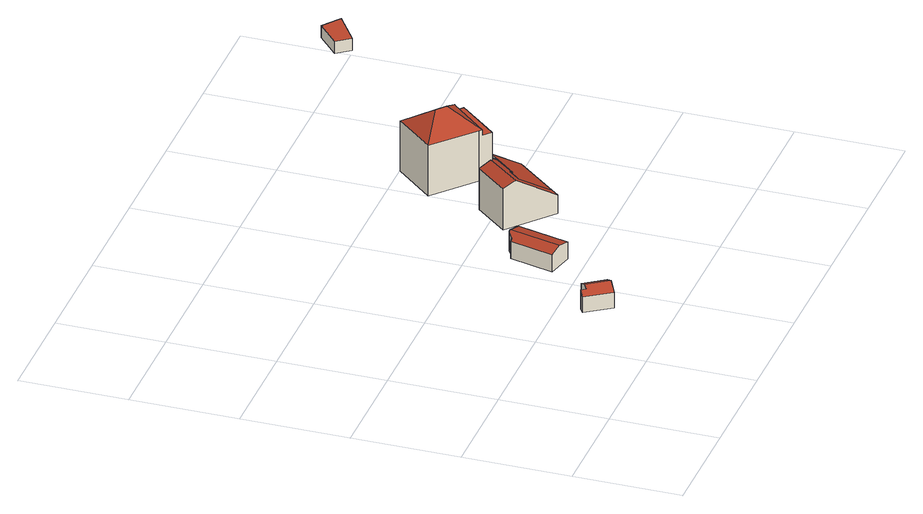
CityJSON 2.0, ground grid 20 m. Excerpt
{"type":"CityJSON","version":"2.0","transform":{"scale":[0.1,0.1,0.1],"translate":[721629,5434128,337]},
"CityObjects":{
"building1":{"type":"Building","attributes":{"Gemeindeschluessel":"09375181","HoeheDach":"361.942","HoeheGrund":"357.661","Methode":"1000","NiedrigsteTraufeDesGebaeudes":"360.770","Geometrietyp2DReferenz":"3000","measuredHeight":4.28,"function":"31001_2000","roofType":"3100"},"geometry":[{"type":"Solid","lod":"2","boundaries":[[[[0,1,2,3,4,5]],[[4,6,7,5]],[[2,8,9,3]],[[9,10,6,4,3]],[[11,12,0,5,7]],[[0,12,13,1]],[[8,2,1,13]],[[11,7,6,10]],[[9,8,13,12,11,10]]]],"semantics":{"surfaces":[{"type":"RoofSurface","Dachneigung":"62.021","Dachorientierung":"235.312","Flaeche":"13.167","Z_MAX":"4.281","Z_MAX_ASL":"361.942","Z_MIN":"3.121","Z_MIN_ASL":"360.782"},{"type":"RoofSurface","Dachneigung":"62.012","Dachorientierung":"55.315","Flaeche":"11.650","Z_MAX":"4.281","Z_MAX_ASL":"361.942","Z_MIN":"3.109","Z_MIN_ASL":"360.770"},{"type":"WallSurface","Flaeche":"17.752","Z_MAX":"3.121","Z_MAX_ASL":"360.782","Z_MIN":"0.000","Z_MIN_ASL":"357.661"},{"type":"WallSurface","Flaeche":"16.143","Z_MAX":"4.281","Z_MAX_ASL":"361.942","Z_MIN":"0.000","Z_MIN_ASL":"357.661"},{"type":"WallSurface","Flaeche":"11.381","Z_MAX":"4.281","Z_MAX_ASL":"361.942","Z_MIN":"0.000","Z_MIN_ASL":"357.661"},{"type":"WallSurface","Flaeche":"3.715","Z_MAX":"3.859","Z_MAX_ASL":"361.520","Z_MIN":"0.000","Z_MIN_ASL":"357.661"},{"type":"WallSurface","Flaeche":"4.831","Z_MAX":"3.857","Z_MAX_ASL":"361.518","Z_MIN":"0.000","Z_MIN_ASL":"357.661"},{"type":"WallSurface","Flaeche":"14.607","Z_MAX":"3.124","Z_MAX_ASL":"360.785","Z_MIN":"0.000","Z_MIN_ASL":"357.661"},{"type":"GroundSurface","Flaeche":"21.918","Z_MAX":"0.000","Z_MAX_ASL":"357.661","Z_MIN":"0.000","Z_MIN_ASL":"357.661"}],"values":[[0,1,2,3,4,5,6,7,8]]}}]},
"building2":{"type":"Building","attributes":{"Gemeindeschluessel":"09375181","HoeheDach":"354.010","HoeheGrund":"350.020","Methode":"1000","NiedrigsteTraufeDesGebaeudes":"353.411","Geometrietyp2DReferenz":"3000","measuredHeight":3.99,"function":"31001_2000","roofType":"3100"},"geometry":[{"type":"Solid","lod":"2","boundaries":[[[[14,15,16,17,18]],[[19,20,15,14]],[[21,22,23,24]],[[25,17,16,26]],[[14,18,27,21,24,19]],[[27,25,26,22,21]],[[18,17,25,27]],[[24,23,20,19]],[[26,16,15,20,23,22]]]],"semantics":{"surfaces":[{"type":"WallSurface","Flaeche":"10.674","Z_MAX":"3.990","Z_MAX_ASL":"354.010","Z_MIN":"0.000","Z_MIN_ASL":"350.020"},{"type":"WallSurface","Flaeche":"6.949","Z_MAX":"3.911","Z_MAX_ASL":"353.931","Z_MIN":"0.000","Z_MIN_ASL":"350.020"},{"type":"WallSurface","Flaeche":"28.310","Z_MAX":"3.391","Z_MAX_ASL":"353.411","Z_MIN":"0.000","Z_MIN_ASL":"350.020"},{"type":"RoofSurface","Dachneigung":"76.684","Dachorientierung":"103.576","Flaeche":"25.819","Z_MAX":"3.990","Z_MAX_ASL":"354.010","Z_MIN":"3.391","Z_MIN_ASL":"353.411"},{"type":"GroundSurface","Flaeche":"48.098","Z_MAX":"0.000","Z_MAX_ASL":"350.020","Z_MIN":"0.000","Z_MIN_ASL":"350.020"},{"type":"WallSurface","Flaeche":"18.682","Z_MAX":"3.990","Z_MAX_ASL":"354.010","Z_MIN":"0.000","Z_MIN_ASL":"350.020"},{"type":"WallSurface","Flaeche":"33.667","Z_MAX":"3.391","Z_MAX_ASL":"353.411","Z_MIN":"0.000","Z_MIN_ASL":"350.020"},{"type":"WallSurface","Flaeche":"3.249","Z_MAX":"3.603","Z_MAX_ASL":"353.623","Z_MIN":"0.000","Z_MIN_ASL":"350.020"},{"type":"RoofSurface","Dachneigung":"76.685","Dachorientierung":"283.561","Flaeche":"23.609","Z_MAX":"3.990","Z_MAX_ASL":"354.010","Z_MIN":"3.391","Z_MIN_ASL":"353.411"}],"values":[[0,1,2,3,4,5,6,7,8]]}}]},
"building3":{"type":"Building","attributes":{"Gemeindeschluessel":"09375181","HoeheDach":"347.453","HoeheGrund":"338.340","Methode":"2000","NiedrigsteTraufeDesGebaeudes":"341.966","Geometrietyp2DReferenz":"3000","measuredHeight":9.11,"function":"51009_1610","roofType":"3100"},"geometry":[{"type":"Solid","lod":"2","boundaries":[[[[28,29,30,31]],[[32,33,34,35,36,37,38,39,40,41,42,43]],[[34,44,45,35]],[[39,31,30,40]],[[39,38,46,28,31]],[[42,47,48,43]],[[49,32,43,48]],[[32,49,50,33]],[[33,50,44,34]],[[41,40,30,29,51]],[[47,51,29,28,46,52,53,45,44,50,49,48]],[[36,53,52,37]],[[37,52,46,38]],[[47,42,41,51]],[[35,45,53,36]]]],"semantics":{"surfaces":[{"type":"RoofSurface","Dachneigung":"67.228","Dachorientierung":"309.791","Flaeche":"20.605","Z_MAX":"9.113","Z_MAX_ASL":"347.453","Z_MIN":"8.114","Z_MIN_ASL":"346.454"},{"type":"GroundSurface","Flaeche":"49.833","Z_MAX":"0.000","Z_MAX_ASL":"338.340","Z_MIN":"0.000","Z_MIN_ASL":"338.340"},{"type":"WallSurface","Flaeche":"38.617","Z_MAX":"8.040","Z_MAX_ASL":"346.380","Z_MIN":"0.000","Z_MIN_ASL":"338.340"},{"type":"WallSurface","Flaeche":"64.918","Z_MAX":"8.114","Z_MAX_ASL":"346.454","Z_MIN":"0.000","Z_MIN_ASL":"338.340"},{"type":"WallSurface","Flaeche":"74.184","Z_MAX":"9.113","Z_MAX_ASL":"347.453","Z_MIN":"0.000","Z_MIN_ASL":"338.340"},{"type":"WallSurface","Flaeche":"16.854","Z_MAX":"8.937","Z_MAX_ASL":"347.277","Z_MIN":"0.000","Z_MIN_ASL":"338.340"},{"type":"WallSurface","Flaeche":"38.519","Z_MAX":"7.633","Z_MAX_ASL":"345.973","Z_MIN":"0.000","Z_MIN_ASL":"338.340"},{"type":"WallSurface","Flaeche":"4.769","Z_MAX":"8.029","Z_MAX_ASL":"346.369","Z_MIN":"0.000","Z_MIN_ASL":"338.340"},{"type":"WallSurface","Flaeche":"22.641","Z_MAX":"8.040","Z_MAX_ASL":"346.380","Z_MIN":"0.000","Z_MIN_ASL":"338.340"},{"type":"WallSurface","Flaeche":"22.513","Z_MAX":"9.113","Z_MAX_ASL":"347.453","Z_MIN":"0.000","Z_MIN_ASL":"338.340"},{"type":"RoofSurface","Dachneigung":"56.957","Dachorientierung":"129.793","Flaeche":"36.785","Z_MAX":"9.113","Z_MAX_ASL":"347.453","Z_MIN":"3.626","Z_MIN_ASL":"341.966"},{"type":"WallSurface","Flaeche":"0.971","Z_MAX":"3.796","Z_MAX_ASL":"342.136","Z_MIN":"0.000","Z_MIN_ASL":"338.340"},{"type":"WallSurface","Flaeche":"6.989","Z_MAX":"3.635","Z_MAX_ASL":"341.975","Z_MIN":"0.000","Z_MIN_ASL":"338.340"},{"type":"WallSurface","Flaeche":"14.879","Z_MAX":"8.969","Z_MAX_ASL":"347.309","Z_MIN":"0.000","Z_MIN_ASL":"338.340"},{"type":"WallSurface","Flaeche":"0.402","Z_MAX":"3.796","Z_MAX_ASL":"342.136","Z_MIN":"0.000","Z_MIN_ASL":"338.340"}],"values":[[0,1,2,3,4,5,6,7,8,9,10,11,12,13,14]]}}]},
"building4":{"type":"Building","attributes":{"Gemeindeschluessel":"09375181","HoeheDach":"357.500","HoeheGrund":"344.010","Methode":"2000","NiedrigsteTraufeDesGebaeudes":"352.920","Geometrietyp2DReferenz":"3000","measuredHeight":13.49,"function":"31001_1000","roofType":"3200"},"address":[{"Country":"Germany","Locality":"Pettendorf","ThoroughfareName":"Zur Alten Mühle 32"}],"geometry":[{"type":"Solid","lod":"2","boundaries":[[[[54,55,56,57]],[[58,59,60,61,62,63]],[[58,63,55,54]],[[58,54,57,64,65,66,59]],[[63,62,67,68,55]],[[65,64,69,70,71,72,73]],[[60,74,73,72,61]],[[68,56,55]],[[66,74,60,59]],[[57,56,69,64]],[[71,70,67,62]],[[67,70,69,56,68]],[[65,73,74,66]],[[72,71,62,61]]]],"semantics":{"surfaces":[{"type":"WallSurface","Flaeche":"95.668","Z_MAX":"10.052","Z_MAX_ASL":"354.062","Z_MIN":"0.000","Z_MIN_ASL":"344.010"},{"type":"WallSurface","Flaeche":"24.015","Z_MAX":"10.031","Z_MAX_ASL":"354.041","Z_MIN":"0.000","Z_MIN_ASL":"344.010"},{"type":"WallSurface","Flaeche":"100.492","Z_MAX":"10.052","Z_MAX_ASL":"354.062","Z_MIN":"0.000","Z_MIN_ASL":"344.010"},{"type":"GroundSurface","Flaeche":"120.375","Z_MAX":"0.000","Z_MAX_ASL":"344.010","Z_MIN":"0.000","Z_MIN_ASL":"344.010"},{"type":"RoofSurface","Dachneigung":"54.117","Dachorientierung":"221.739","Flaeche":"38.187","Z_MAX":"13.490","Z_MAX_ASL":"357.500","Z_MIN":"10.031","Z_MIN_ASL":"354.041"},{"type":"WallSurface","Flaeche":"26.221","Z_MAX":"10.041","Z_MAX_ASL":"354.051","Z_MIN":"0.000","Z_MIN_ASL":"344.010"},{"type":"RoofSurface","Dachneigung":"90.000","Dachorientierung":"-1.000","Flaeche":"17.824","Z_MAX":"8.910","Z_MAX_ASL":"352.920","Z_MIN":"8.910","Z_MIN_ASL":"352.920"},{"type":"RoofSurface","Dachneigung":"50.727","Dachorientierung":"311.416","Flaeche":"25.961","Z_MAX":"13.490","Z_MAX_ASL":"357.500","Z_MIN":"10.029","Z_MIN_ASL":"354.039"},{"type":"WallSurface","Flaeche":"14.808","Z_MAX":"8.910","Z_MAX_ASL":"352.920","Z_MIN":"0.000","Z_MIN_ASL":"344.010"},{"type":"WallSurface","Flaeche":"98.513","Z_MAX":"10.041","Z_MAX_ASL":"354.051","Z_MIN":"0.000","Z_MIN_ASL":"344.010"},{"type":"RoofSurface","Dachneigung":"50.729","Dachorientierung":"131.411","Flaeche":"26.566","Z_MAX":"13.490","Z_MAX_ASL":"357.500","Z_MIN":"10.000","Z_MIN_ASL":"354.010"},{"type":"RoofSurface","Dachneigung":"54.057","Dachorientierung":"41.748","Flaeche":"38.227","Z_MAX":"13.490","Z_MAX_ASL":"357.500","Z_MIN":"10.029","Z_MIN_ASL":"354.039"},{"type":"WallSurface","Flaeche":"70.205","Z_MAX":"8.910","Z_MAX_ASL":"352.920","Z_MIN":"0.000","Z_MIN_ASL":"344.010"},{"type":"WallSurface","Flaeche":"10.398","Z_MAX":"10.000","Z_MAX_ASL":"354.010","Z_MIN":"8.910","Z_MIN_ASL":"352.920"}],"values":[[0,1,2,3,4,5,6,7,8,9,10,11,12,13]]}}]},
"building5":{"type":"Building","attributes":{"Gemeindeschluessel":"09375181","HoeheDach":"346.368","HoeheGrund":"337.830","Methode":"2000","NiedrigsteTraufeDesGebaeudes":"341.962","Geometrietyp2DReferenz":"3000","measuredHeight":8.54,"function":"31001_2000","roofType":"2100"},"geometry":[{"type":"Solid","lod":"2","boundaries":[[[[45,53,52,75,76,48,49,50,44]],[[77,53,45,78]],[[79,75,52,80]],[[81,48,76,82]],[[83,84,85,81,82,79,80,77,78]],[[80,52,53,77]],[[84,50,49,85]],[[85,49,48,81]],[[78,45,44,83]],[[83,44,50,84]],[[82,76,75,79]]]],"semantics":{"surfaces":[{"type":"RoofSurface","Dachneigung":"57.018","Dachorientierung":"130.150","Flaeche":"76.961","Z_MAX":"8.538","Z_MAX_ASL":"346.368","Z_MIN":"4.132","Z_MIN_ASL":"341.962"},{"type":"WallSurface","Flaeche":"0.456","Z_MAX":"4.304","Z_MAX_ASL":"342.134","Z_MIN":"0.000","Z_MIN_ASL":"337.830"},{"type":"WallSurface","Flaeche":"41.657","Z_MAX":"4.134","Z_MAX_ASL":"341.964","Z_MIN":"0.000","Z_MIN_ASL":"337.830"},{"type":"WallSurface","Flaeche":"18.734","Z_MAX":"8.143","Z_MAX_ASL":"345.973","Z_MIN":"0.000","Z_MIN_ASL":"337.830"},{"type":"GroundSurface","Flaeche":"64.558","Z_MAX":"0.000","Z_MAX_ASL":"337.830","Z_MIN":"0.000","Z_MIN_ASL":"337.830"},{"type":"WallSurface","Flaeche":"1.103","Z_MAX":"4.304","Z_MAX_ASL":"342.134","Z_MIN":"0.000","Z_MIN_ASL":"337.830"},{"type":"WallSurface","Flaeche":"5.079","Z_MAX":"8.538","Z_MAX_ASL":"346.368","Z_MIN":"0.000","Z_MIN_ASL":"337.830"},{"type":"WallSurface","Flaeche":"41.142","Z_MAX":"8.142","Z_MAX_ASL":"345.972","Z_MIN":"0.000","Z_MIN_ASL":"337.830"},{"type":"WallSurface","Flaeche":"41.893","Z_MAX":"8.537","Z_MAX_ASL":"346.367","Z_MIN":"0.000","Z_MIN_ASL":"337.830"},{"type":"WallSurface","Flaeche":"24.059","Z_MAX":"8.538","Z_MAX_ASL":"346.368","Z_MIN":"0.000","Z_MIN_ASL":"337.830"},{"type":"WallSurface","Flaeche":"37.926","Z_MAX":"8.143","Z_MAX_ASL":"345.973","Z_MIN":"0.000","Z_MIN_ASL":"337.830"}],"values":[[0,1,2,3,4,5,6,7,8,9,10]]}}]},
"building6":{"type":"Building","attributes":{"Gemeindeschluessel":"09375181","HoeheDach":"346.730","HoeheGrund":"344.280","Methode":"2000","NiedrigsteTraufeDesGebaeudes":"346.730","Geometrietyp2DReferenz":"3000","measuredHeight":2.45,"function":"31001_2000","roofType":"1000"},"geometry":[{"type":"Solid","lod":"2","boundaries":[[[[86,87,88,89]],[[90,91,92,93]],[[92,91,88,87]],[[89,88,91,90]],[[90,93,86,89]],[[93,92,87,86]]]],"semantics":{"surfaces":[{"type":"WallSurface","Flaeche":"11.802","Z_MAX":"2.450","Z_MAX_ASL":"346.730","Z_MIN":"0.000","Z_MIN_ASL":"344.280"},{"type":"WallSurface","Flaeche":"11.763","Z_MAX":"2.450","Z_MAX_ASL":"346.730","Z_MIN":"0.000","Z_MIN_ASL":"344.280"},{"type":"RoofSurface","Dachneigung":"90.000","Dachorientierung":"-1.000","Flaeche":"13.140","Z_MAX":"2.450","Z_MAX_ASL":"346.730","Z_MIN":"2.450","Z_MIN_ASL":"346.730"},{"type":"WallSurface","Flaeche":"6.479","Z_MAX":"2.450","Z_MAX_ASL":"346.730","Z_MIN":"0.000","Z_MIN_ASL":"344.280"},{"type":"GroundSurface","Flaeche":"13.140","Z_MAX":"0.000","Z_MAX_ASL":"344.280","Z_MIN":"0.000","Z_MIN_ASL":"344.280"},{"type":"WallSurface","Flaeche":"6.913","Z_MAX":"2.450","Z_MAX_ASL":"346.730","Z_MIN":"0.000","Z_MIN_ASL":"344.280"}],"values":[[0,1,2,3,4,5]]}}]},
"building7":{"type":"Building","attributes":{"Gemeindeschluessel":"09375181","HoeheDach":"351.020","HoeheGrund":"348.630","Methode":"1000","NiedrigsteTraufeDesGebaeudes":"351.020","Geometrietyp2DReferenz":"3000","measuredHeight":2.39,"function":"31001_2000","roofType":"1000"},"geometry":[{"type":"Solid","lod":"2","boundaries":[[[[94,95,96,97]],[[98,99,96,95,100]],[[98,101,102,99]],[[97,96,99,102]],[[102,101,103,94,97]],[[100,103,101,98]],[[103,100,95,94]]]],"semantics":{"surfaces":[{"type":"WallSurface","Flaeche":"16.485","Z_MAX":"2.390","Z_MAX_ASL":"351.020","Z_MIN":"0.000","Z_MIN_ASL":"348.630"},{"type":"RoofSurface","Dachneigung":"90.000","Dachorientierung":"-1.000","Flaeche":"22.268","Z_MAX":"2.390","Z_MAX_ASL":"351.020","Z_MIN":"2.390","Z_MIN_ASL":"351.020"},{"type":"WallSurface","Flaeche":"13.385","Z_MAX":"2.390","Z_MAX_ASL":"351.020","Z_MIN":"0.000","Z_MIN_ASL":"348.630"},{"type":"WallSurface","Flaeche":"7.403","Z_MAX":"2.390","Z_MAX_ASL":"351.020","Z_MIN":"0.000","Z_MIN_ASL":"348.630"},{"type":"GroundSurface","Flaeche":"22.268","Z_MAX":"0.000","Z_MAX_ASL":"348.630","Z_MIN":"0.000","Z_MIN_ASL":"348.630"},{"type":"WallSurface","Flaeche":"9.129","Z_MAX":"2.390","Z_MAX_ASL":"351.020","Z_MIN":"0.000","Z_MIN_ASL":"348.630"},{"type":"WallSurface","Flaeche":"0.796","Z_MAX":"2.390","Z_MAX_ASL":"351.020","Z_MIN":"0.000","Z_MIN_ASL":"348.630"}],"values":[[0,1,2,3,4,5,6]]}}]}
},
"vertices":[
[25,50,245],[19,58,245],[8,50,238],[40,4,238],[58,16,249],[32,55,249],[76,29,238],[50,67,238],[8,50,207],[40,4,207],[76,29,207],[50,67,207],[25,50,207],[19,58,207],
[284,275,130],[284,275,169],[287,274,170],[312,268,164],[312,268,130],[268,265,130],[268,265,166],[240,183,130],[240,183,164],[259,264,164],[259,264,130],[289,171,164],[264,177,170],[289,171,130],
[546,351,105],[597,413,105],[580,428,95],[528,367,95],[593,372,13],[588,375,13],[570,354,13],[620,312,13],[620,313,13],[622,311,13],[610,296,13],[528,367,13],[580,428,13],[599,411,13],[610,424,13],[625,410,13],[570,354,94],[620,312,51],[610,296,50],[610,424,103],[625,410,90],[593,372,90],[588,375,94],[599,411,103],[622,311,50],[620,313,51],
[505,495,70],[505,495,171],[568,567,170],[568,567,70],[580,428,70],[599,411,70],[599,411,159],[585,424,159],[585,424,170],[580,428,170],[641,501,70],[662,483,70],[610,424,70],[585,488,205],[568,503,205],[641,501,171],[648,495,171],[648,495,170],[648,495,159],[662,483,159],[610,424,159],
[687,388,50],[640,428,90],[620,313,8],[620,312,8],[687,388,8],[622,311,8],[625,410,8],[640,428,8],[570,354,8],[588,375,8],[593,372,8],
[641,501,73],[641,501,97],[673,537,97],[673,537,73],[693,520,73],[693,520,97],[662,483,97],[662,483,73],
[904,785,116],[904,785,140],[847,746,140],[847,746,116],[871,810,140],[829,772,140],[902,787,140],[871,810,116],[829,772,116],[902,787,116]
]}
